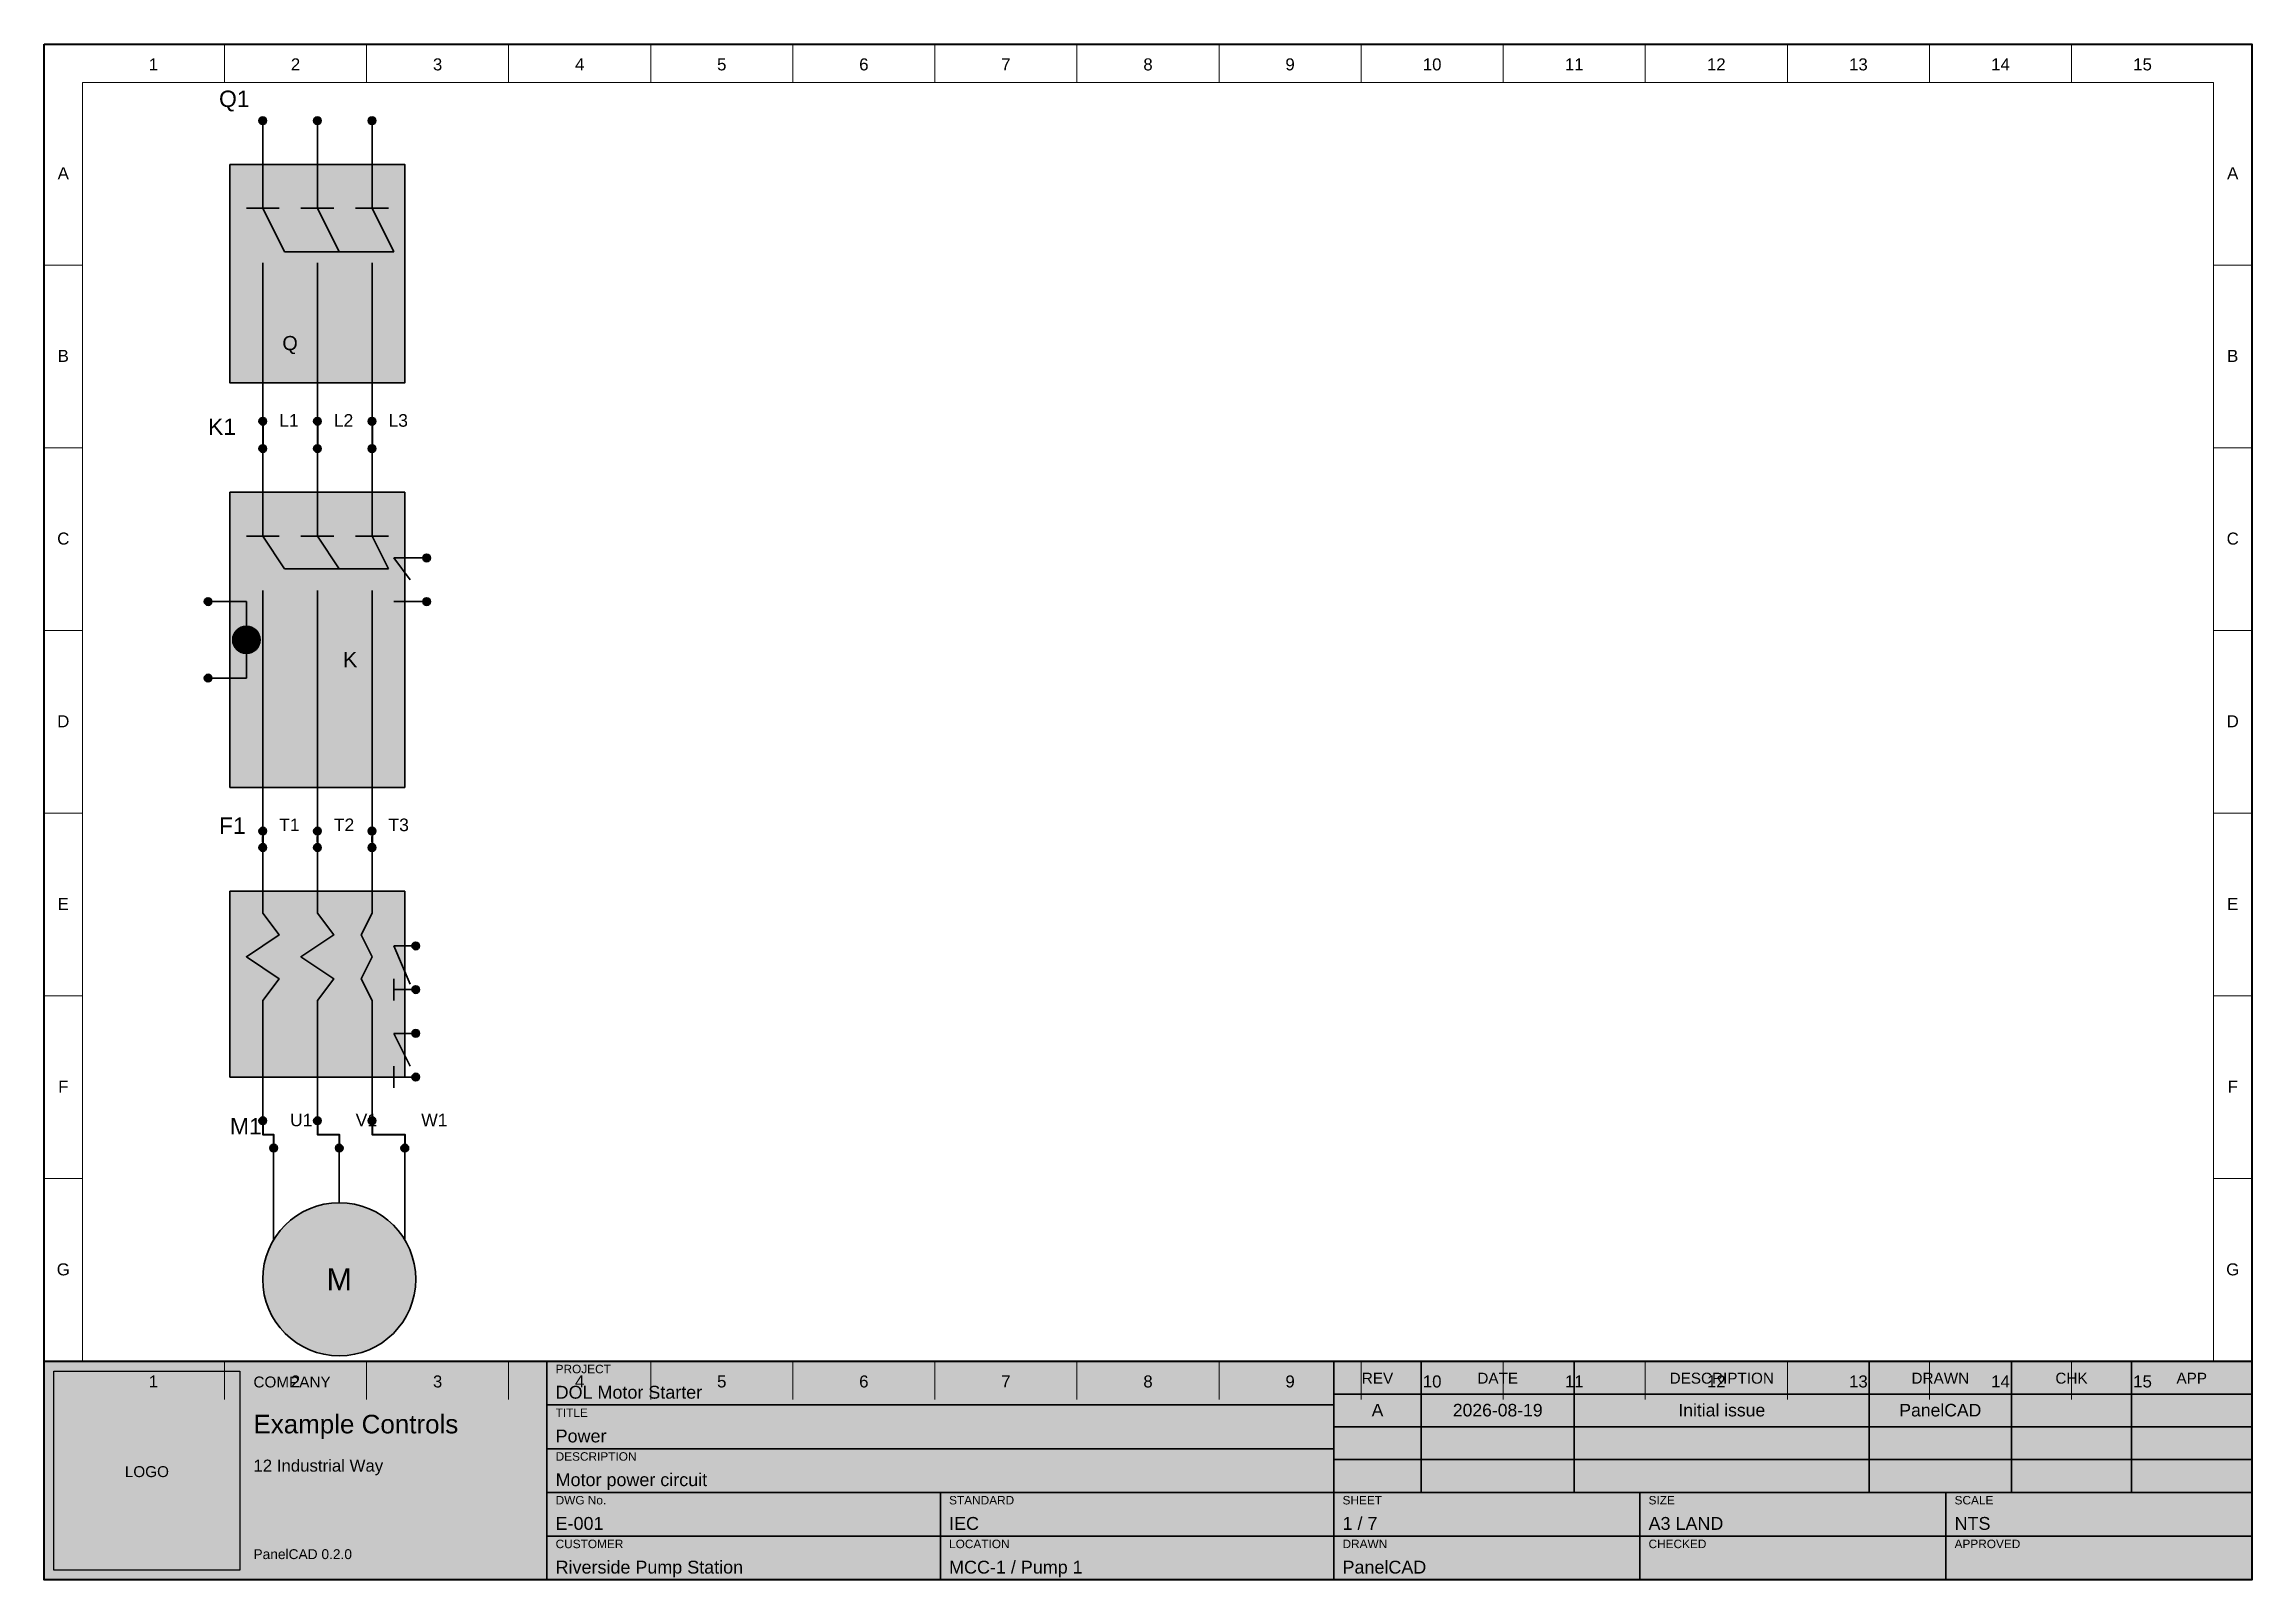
# Model space of a CAD drawing. Header units: millimetres. Extents: x 8 to 412, y 8 to 289.
import ezdxf
from ezdxf.enums import TextEntityAlignment as Align

# ---------------------------------------------------------------- set-up
doc = ezdxf.new("R2010")
doc.units = ezdxf.units.MM
for name, color, linetype in [('DEVICES', 7, 'Continuous'), ('OUTLINE', 8, 'Continuous'), ('TEXT', 7, 'Continuous'), ('TITLEBLOCK', 7, 'Continuous'), ('WIRE_NUMBERS', 3, 'Continuous'), ('WIRES', 5, 'Continuous')]:
    doc.layers.add(name, color=color, linetype=linetype)
doc.styles.add('PANELCAD', font='arial.ttf')

msp = doc.modelspace()

# ---------------------------------------------------------------- hatches: boundary and pattern name
at = {"layer": 'DEVICES', "true_color": 0x111111}
h = msp.add_hatch(color=7, dxfattribs=at)
h.dxf.hatch_style = 1
edge = h.paths.add_edge_path()
edge.add_ellipse((48, 275), major_axis=(0.7, 0), ratio=1, start_angle=0, end_angle=360)
h = msp.add_hatch(color=7, dxfattribs=at)
h.dxf.hatch_style = 1
edge = h.paths.add_edge_path()
edge.add_ellipse((58, 275), major_axis=(0.7, 0), ratio=1, start_angle=0, end_angle=360)
h = msp.add_hatch(color=7, dxfattribs=at)
h.dxf.hatch_style = 1
edge = h.paths.add_edge_path()
edge.add_ellipse((68, 275), major_axis=(0.7, 0), ratio=1, start_angle=0, end_angle=360)
at = {"layer": 'DEVICES', "true_color": 0xf7f4ea}
h = msp.add_hatch(color=7, dxfattribs=at)
h.dxf.hatch_style = 1
h.paths.add_polyline_path([(42, 267), (74, 267), (74, 227), (42, 227)])
at = {"layer": 'DEVICES', "true_color": 0x111111}
h = msp.add_hatch(color=7, dxfattribs=at)
h.dxf.hatch_style = 1
edge = h.paths.add_edge_path()
edge.add_ellipse((48, 220), major_axis=(0.7, 0), ratio=1, start_angle=0, end_angle=360)
h = msp.add_hatch(color=7, dxfattribs=at)
h.dxf.hatch_style = 1
edge = h.paths.add_edge_path()
edge.add_ellipse((58, 220), major_axis=(0.7, 0), ratio=1, start_angle=0, end_angle=360)
h = msp.add_hatch(color=7, dxfattribs=at)
h.dxf.hatch_style = 1
edge = h.paths.add_edge_path()
edge.add_ellipse((68, 220), major_axis=(0.7, 0), ratio=1, start_angle=0, end_angle=360)
h = msp.add_hatch(color=7, dxfattribs=at)
h.dxf.hatch_style = 1
edge = h.paths.add_edge_path()
edge.add_ellipse((48, 215), major_axis=(0.7, 0), ratio=1, start_angle=0, end_angle=360)
h = msp.add_hatch(color=7, dxfattribs=at)
h.dxf.hatch_style = 1
edge = h.paths.add_edge_path()
edge.add_ellipse((58, 215), major_axis=(0.7, 0), ratio=1, start_angle=0, end_angle=360)
h = msp.add_hatch(color=7, dxfattribs=at)
h.dxf.hatch_style = 1
edge = h.paths.add_edge_path()
edge.add_ellipse((68, 215), major_axis=(0.7, 0), ratio=1, start_angle=0, end_angle=360)
at = {"layer": 'DEVICES', "true_color": 0xf7f4ea}
h = msp.add_hatch(color=7, dxfattribs=at)
h.dxf.hatch_style = 1
h.paths.add_polyline_path([(42, 207), (74, 207), (74, 153), (42, 153)])
at = {"layer": 'DEVICES', "true_color": 0x111111}
h = msp.add_hatch(color=7, dxfattribs=at)
h.dxf.hatch_style = 1
edge = h.paths.add_edge_path()
edge.add_ellipse((78, 195), major_axis=(0.7, 0), ratio=1, start_angle=0, end_angle=360)
h = msp.add_hatch(color=7, dxfattribs=at)
h.dxf.hatch_style = 1
edge = h.paths.add_edge_path()
edge.add_ellipse((38, 187), major_axis=(0.7, 0), ratio=1, start_angle=0, end_angle=360)
h = msp.add_hatch(color=7, dxfattribs=at)
h.dxf.hatch_style = 1
edge = h.paths.add_edge_path()
edge.add_ellipse((78, 187), major_axis=(0.7, 0), ratio=1, start_angle=0, end_angle=360)
at = {"layer": 'DEVICES', "true_color": 0xf7f4ea}
h = msp.add_hatch(color=7, dxfattribs=at)
h.dxf.hatch_style = 1
edge = h.paths.add_edge_path()
edge.add_ellipse((45, 180), major_axis=(2.5, 0), ratio=1, start_angle=0, end_angle=360)
at = {"layer": 'DEVICES', "true_color": 0x111111}
h = msp.add_hatch(color=7, dxfattribs=at)
h.dxf.hatch_style = 1
edge = h.paths.add_edge_path()
edge.add_ellipse((38, 173), major_axis=(0.7, 0), ratio=1, start_angle=0, end_angle=360)
h = msp.add_hatch(color=7, dxfattribs=at)
h.dxf.hatch_style = 1
edge = h.paths.add_edge_path()
edge.add_ellipse((48, 145), major_axis=(0.7, 0), ratio=1, start_angle=0, end_angle=360)
h = msp.add_hatch(color=7, dxfattribs=at)
h.dxf.hatch_style = 1
edge = h.paths.add_edge_path()
edge.add_ellipse((58, 145), major_axis=(0.7, 0), ratio=1, start_angle=0, end_angle=360)
h = msp.add_hatch(color=7, dxfattribs=at)
h.dxf.hatch_style = 1
edge = h.paths.add_edge_path()
edge.add_ellipse((68, 145), major_axis=(0.7, 0), ratio=1, start_angle=0, end_angle=360)
h = msp.add_hatch(color=7, dxfattribs=at)
h.dxf.hatch_style = 1
edge = h.paths.add_edge_path()
edge.add_ellipse((48, 142), major_axis=(0.7, 0), ratio=1, start_angle=0, end_angle=360)
h = msp.add_hatch(color=7, dxfattribs=at)
h.dxf.hatch_style = 1
edge = h.paths.add_edge_path()
edge.add_ellipse((58, 142), major_axis=(0.7, 0), ratio=1, start_angle=0, end_angle=360)
h = msp.add_hatch(color=7, dxfattribs=at)
h.dxf.hatch_style = 1
edge = h.paths.add_edge_path()
edge.add_ellipse((68, 142), major_axis=(0.7, 0), ratio=1, start_angle=0, end_angle=360)
at = {"layer": 'DEVICES', "true_color": 0xf7f4ea}
h = msp.add_hatch(color=7, dxfattribs=at)
h.dxf.hatch_style = 1
h.paths.add_polyline_path([(42, 134), (74, 134), (74, 100), (42, 100)])
at = {"layer": 'DEVICES', "true_color": 0x111111}
h = msp.add_hatch(color=7, dxfattribs=at)
h.dxf.hatch_style = 1
edge = h.paths.add_edge_path()
edge.add_ellipse((76, 124), major_axis=(0.7, 0), ratio=1, start_angle=0, end_angle=360)
h = msp.add_hatch(color=7, dxfattribs=at)
h.dxf.hatch_style = 1
edge = h.paths.add_edge_path()
edge.add_ellipse((76, 116), major_axis=(0.7, 0), ratio=1, start_angle=0, end_angle=360)
h = msp.add_hatch(color=7, dxfattribs=at)
h.dxf.hatch_style = 1
edge = h.paths.add_edge_path()
edge.add_ellipse((76, 108), major_axis=(0.7, 0), ratio=1, start_angle=0, end_angle=360)
h = msp.add_hatch(color=7, dxfattribs=at)
h.dxf.hatch_style = 1
edge = h.paths.add_edge_path()
edge.add_ellipse((76, 100), major_axis=(0.7, 0), ratio=1, start_angle=0, end_angle=360)
h = msp.add_hatch(color=7, dxfattribs=at)
h.dxf.hatch_style = 1
edge = h.paths.add_edge_path()
edge.add_ellipse((48, 92), major_axis=(0.7, 0), ratio=1, start_angle=0, end_angle=360)
h = msp.add_hatch(color=7, dxfattribs=at)
h.dxf.hatch_style = 1
edge = h.paths.add_edge_path()
edge.add_ellipse((58, 92), major_axis=(0.7, 0), ratio=1, start_angle=0, end_angle=360)
h = msp.add_hatch(color=7, dxfattribs=at)
h.dxf.hatch_style = 1
edge = h.paths.add_edge_path()
edge.add_ellipse((68, 92), major_axis=(0.7, 0), ratio=1, start_angle=0, end_angle=360)
h = msp.add_hatch(color=7, dxfattribs=at)
h.dxf.hatch_style = 1
edge = h.paths.add_edge_path()
edge.add_ellipse((50, 87), major_axis=(0.7, 0), ratio=1, start_angle=0, end_angle=360)
h = msp.add_hatch(color=7, dxfattribs=at)
h.dxf.hatch_style = 1
edge = h.paths.add_edge_path()
edge.add_ellipse((62, 87), major_axis=(0.7, 0), ratio=1, start_angle=0, end_angle=360)
h = msp.add_hatch(color=7, dxfattribs=at)
h.dxf.hatch_style = 1
edge = h.paths.add_edge_path()
edge.add_ellipse((74, 87), major_axis=(0.7, 0), ratio=1, start_angle=0, end_angle=360)
at = {"layer": 'DEVICES', "true_color": 0xf7f4ea}
h = msp.add_hatch(color=7, dxfattribs=at)
h.dxf.hatch_style = 1
edge = h.paths.add_edge_path()
edge.add_ellipse((62, 63), major_axis=(14, 0), ratio=1, start_angle=0, end_angle=360)
at = {"layer": 'TITLEBLOCK', "true_color": 0xf7f4ea}
h = msp.add_hatch(color=7, dxfattribs=at)
h.dxf.hatch_style = 1
h.paths.add_polyline_path([(8, 48), (412, 48), (412, 8), (8, 8)])
h = msp.add_hatch(color=7, dxfattribs=at)
h.dxf.hatch_style = 1
h.paths.add_polyline_path([(8, 48), (100, 48), (100, 8), (8, 8)])
at = {"layer": 'TITLEBLOCK', "true_color": 0xfbfaf3}
h = msp.add_hatch(color=7, dxfattribs=at)
h.dxf.hatch_style = 1
h.paths.add_polyline_path([(9.8, 46.2), (43.8, 46.2), (43.8, 9.8), (9.8, 9.8)])
at = {"layer": 'TITLEBLOCK', "true_color": 0xf7f4ea}
h = msp.add_hatch(color=7, dxfattribs=at)
h.dxf.hatch_style = 1
h.paths.add_polyline_path([(100, 48), (244, 48), (244, 8), (100, 8)])
at = {"layer": 'TITLEBLOCK', "true_color": 0xfbfaf3}
h = msp.add_hatch(color=7, dxfattribs=at)
h.dxf.hatch_style = 1
h.paths.add_polyline_path([(100, 48), (244, 48), (244, 40), (100, 40)])
at = {"layer": 'TITLEBLOCK', "true_color": 0xf7f4ea}
h = msp.add_hatch(color=7, dxfattribs=at)
h.dxf.hatch_style = 1
h.paths.add_polyline_path([(244, 48), (412, 48), (412, 8), (244, 8)])
at = {"layer": 'TITLEBLOCK', "true_color": 0xece8dc}
h = msp.add_hatch(color=7, dxfattribs=at)
h.dxf.hatch_style = 1
h.paths.add_polyline_path([(244, 48), (260, 48), (260, 42), (244, 42)])
h = msp.add_hatch(color=7, dxfattribs=at)
h.dxf.hatch_style = 1
h.paths.add_polyline_path([(260, 48), (288, 48), (288, 42), (260, 42)])
h = msp.add_hatch(color=7, dxfattribs=at)
h.dxf.hatch_style = 1
h.paths.add_polyline_path([(288, 48), (342, 48), (342, 42), (288, 42)])
h = msp.add_hatch(color=7, dxfattribs=at)
h.dxf.hatch_style = 1
h.paths.add_polyline_path([(342, 48), (368, 48), (368, 42), (342, 42)])
h = msp.add_hatch(color=7, dxfattribs=at)
h.dxf.hatch_style = 1
h.paths.add_polyline_path([(368, 48), (390, 48), (390, 42), (368, 42)])
h = msp.add_hatch(color=7, dxfattribs=at)
h.dxf.hatch_style = 1
h.paths.add_polyline_path([(390, 48), (412, 48), (412, 42), (390, 42)])
at = {"layer": 'TITLEBLOCK', "true_color": 0xfbfaf3}
h = msp.add_hatch(color=7, dxfattribs=at)
h.dxf.hatch_style = 1
h.paths.add_polyline_path([(244, 42), (260, 42), (260, 36), (244, 36)])
h = msp.add_hatch(color=7, dxfattribs=at)
h.dxf.hatch_style = 1
h.paths.add_polyline_path([(260, 42), (288, 42), (288, 36), (260, 36)])
h = msp.add_hatch(color=7, dxfattribs=at)
h.dxf.hatch_style = 1
h.paths.add_polyline_path([(288, 42), (342, 42), (342, 36), (288, 36)])
h = msp.add_hatch(color=7, dxfattribs=at)
h.dxf.hatch_style = 1
h.paths.add_polyline_path([(342, 42), (368, 42), (368, 36), (342, 36)])
h = msp.add_hatch(color=7, dxfattribs=at)
h.dxf.hatch_style = 1
h.paths.add_polyline_path([(368, 42), (390, 42), (390, 36), (368, 36)])
h = msp.add_hatch(color=7, dxfattribs=at)
h.dxf.hatch_style = 1
h.paths.add_polyline_path([(390, 42), (412, 42), (412, 36), (390, 36)])
h = msp.add_hatch(color=7, dxfattribs=at)
h.dxf.hatch_style = 1
h.paths.add_polyline_path([(100, 40), (244, 40), (244, 32), (100, 32)])
h = msp.add_hatch(color=7, dxfattribs=at)
h.dxf.hatch_style = 1
h.paths.add_polyline_path([(244, 36), (260, 36), (260, 30), (244, 30)])
h = msp.add_hatch(color=7, dxfattribs=at)
h.dxf.hatch_style = 1
h.paths.add_polyline_path([(260, 36), (288, 36), (288, 30), (260, 30)])
h = msp.add_hatch(color=7, dxfattribs=at)
h.dxf.hatch_style = 1
h.paths.add_polyline_path([(288, 36), (342, 36), (342, 30), (288, 30)])
h = msp.add_hatch(color=7, dxfattribs=at)
h.dxf.hatch_style = 1
h.paths.add_polyline_path([(342, 36), (368, 36), (368, 30), (342, 30)])
h = msp.add_hatch(color=7, dxfattribs=at)
h.dxf.hatch_style = 1
h.paths.add_polyline_path([(368, 36), (390, 36), (390, 30), (368, 30)])
h = msp.add_hatch(color=7, dxfattribs=at)
h.dxf.hatch_style = 1
h.paths.add_polyline_path([(390, 36), (412, 36), (412, 30), (390, 30)])
h = msp.add_hatch(color=7, dxfattribs=at)
h.dxf.hatch_style = 1
h.paths.add_polyline_path([(100, 32), (244, 32), (244, 24), (100, 24)])
h = msp.add_hatch(color=7, dxfattribs=at)
h.dxf.hatch_style = 1
h.paths.add_polyline_path([(244, 30), (260, 30), (260, 24), (244, 24)])
h = msp.add_hatch(color=7, dxfattribs=at)
h.dxf.hatch_style = 1
h.paths.add_polyline_path([(260, 30), (288, 30), (288, 24), (260, 24)])
h = msp.add_hatch(color=7, dxfattribs=at)
h.dxf.hatch_style = 1
h.paths.add_polyline_path([(288, 30), (342, 30), (342, 24), (288, 24)])
h = msp.add_hatch(color=7, dxfattribs=at)
h.dxf.hatch_style = 1
h.paths.add_polyline_path([(342, 30), (368, 30), (368, 24), (342, 24)])
h = msp.add_hatch(color=7, dxfattribs=at)
h.dxf.hatch_style = 1
h.paths.add_polyline_path([(368, 30), (390, 30), (390, 24), (368, 24)])
h = msp.add_hatch(color=7, dxfattribs=at)
h.dxf.hatch_style = 1
h.paths.add_polyline_path([(390, 30), (412, 30), (412, 24), (390, 24)])
h = msp.add_hatch(color=7, dxfattribs=at)
h.dxf.hatch_style = 1
h.paths.add_polyline_path([(100, 24), (172, 24), (172, 16), (100, 16)])
h = msp.add_hatch(color=7, dxfattribs=at)
h.dxf.hatch_style = 1
h.paths.add_polyline_path([(172, 24), (244, 24), (244, 16), (172, 16)])
h = msp.add_hatch(color=7, dxfattribs=at)
h.dxf.hatch_style = 1
h.paths.add_polyline_path([(244, 24), (300, 24), (300, 16), (244, 16)])
h = msp.add_hatch(color=7, dxfattribs=at)
h.dxf.hatch_style = 1
h.paths.add_polyline_path([(300, 24), (356, 24), (356, 16), (300, 16)])
h = msp.add_hatch(color=7, dxfattribs=at)
h.dxf.hatch_style = 1
h.paths.add_polyline_path([(356, 24), (412, 24), (412, 16), (356, 16)])
h = msp.add_hatch(color=7, dxfattribs=at)
h.dxf.hatch_style = 1
h.paths.add_polyline_path([(100, 16), (172, 16), (172, 8), (100, 8)])
h = msp.add_hatch(color=7, dxfattribs=at)
h.dxf.hatch_style = 1
h.paths.add_polyline_path([(172, 16), (244, 16), (244, 8), (172, 8)])
h = msp.add_hatch(color=7, dxfattribs=at)
h.dxf.hatch_style = 1
h.paths.add_polyline_path([(244, 16), (300, 16), (300, 8), (244, 8)])
h = msp.add_hatch(color=7, dxfattribs=at)
h.dxf.hatch_style = 1
h.paths.add_polyline_path([(300, 16), (356, 16), (356, 8), (300, 8)])
h = msp.add_hatch(color=7, dxfattribs=at)
h.dxf.hatch_style = 1
h.paths.add_polyline_path([(356, 16), (412, 16), (412, 8), (356, 8)])

# ---------------------------------------------------------------- linework, layer by layer
at = {"layer": 'DEVICES', "lineweight": 35, "true_color": 0x111111}
for p, q in [((48, 275), (48, 259)), ((58, 275), (58, 259)), ((68, 275), (68, 259)), ((45, 259), (51, 259)), ((48, 259), (52, 251)), ((55, 259), (61, 259)), ((58, 259), (62, 251)), ((65, 259), (71, 259)), ((68, 259), (72, 251)), ((52, 251), (72, 251)), ((48, 249), (48, 220)), ((58, 249), (58, 220)), ((68, 249), (68, 220)), ((48, 215), (48, 199)), ((58, 215), (58, 199)), ((68, 215), (68, 199)), ((45, 199), (51, 199)), ((48, 199), (52, 193)), ((55, 199), (61, 199)), ((58, 199), (62, 193)), ((65, 199), (71, 199)), ((68, 199), (71, 193)), ((72, 195), (78, 195)), ((72, 195), (75, 191)), ((52, 193), (71, 193)), ((38, 187), (45, 187)), ((45, 187), (45, 182.5)), ((48, 189), (48, 145)), ((58, 189), (58, 145)), ((68, 189), (68, 145)), ((72, 187), (78, 187)), ((45, 177.5), (45, 173)), ((38, 173), (45, 173)), ((48, 142), (48, 130)), ((58, 142), (58, 130)), ((68, 142), (68, 130)), ((76, 124), (72, 124)), ((72, 124), (75, 117)), ((72, 118), (72, 114)), ((48, 114), (48, 92)), ((58, 114), (58, 92)), ((68, 114), (68, 92)), ((72, 116), (76, 116)), ((76, 108), (72, 108)), ((72, 108), (75, 102)), ((72, 102), (72, 98)), ((72, 100), (76, 100)), ((50, 87), (50, 70.2)), ((62, 87), (62, 77)), ((74, 87), (74, 70.2))]:
    msp.add_line(p, q, dxfattribs=at)
for points in [[(42, 267), (74, 267), (74, 227), (42, 227)], [(42, 207), (74, 207), (74, 153), (42, 153)], [(42, 134), (74, 134), (74, 100), (42, 100)]]:
    msp.add_lwpolyline(points, close=True, dxfattribs=at)
for points in [[(48, 130), (51, 126), (45, 122), (51, 118), (48, 114)], [(58, 130), (61, 126), (55, 122), (61, 118), (58, 114)], [(68, 130), (66, 126), (68, 122), (66, 118), (68, 114)]]:
    msp.add_lwpolyline(points, dxfattribs=at)
for centre, radius in [((48, 275), 0.7), ((58, 275), 0.7), ((68, 275), 0.7), ((48, 220), 0.7), ((58, 220), 0.7), ((68, 220), 0.7), ((48, 215), 0.7), ((58, 215), 0.7), ((68, 215), 0.7), ((78, 195), 0.7), ((38, 187), 0.7), ((78, 187), 0.7), ((45, 180), 2.5), ((38, 173), 0.7), ((48, 145), 0.7), ((58, 145), 0.7), ((68, 145), 0.7), ((48, 142), 0.7), ((58, 142), 0.7), ((68, 142), 0.7), ((76, 124), 0.7), ((76, 116), 0.7), ((76, 108), 0.7), ((76, 100), 0.7), ((48, 92), 0.7), ((58, 92), 0.7), ((68, 92), 0.7), ((50, 87), 0.7), ((62, 87), 0.7), ((74, 87), 0.7), ((62, 63), 14)]:
    msp.add_circle(centre, radius, dxfattribs=at)
at = {"layer": 'OUTLINE', "lineweight": 18, "true_color": 0xb5b09f}
for p, q in [((41, 289), (41, 282)), ((67, 289), (67, 282)), ((93, 289), (93, 282)), ((119, 289), (119, 282)), ((145, 289), (145, 282)), ((171, 289), (171, 282)), ((197, 289), (197, 282)), ((223, 289), (223, 282)), ((249, 289), (249, 282)), ((275, 289), (275, 282)), ((301, 289), (301, 282)), ((327, 289), (327, 282)), ((353, 289), (353, 282)), ((379, 289), (379, 282)), ((8, 248.57), (15, 248.57)), ((405, 248.57), (412, 248.57)), ((8, 215.14), (15, 215.14)), ((405, 215.14), (412, 215.14)), ((8, 181.71), (15, 181.71)), ((405, 181.71), (412, 181.71)), ((8, 148.29), (15, 148.29)), ((405, 148.29), (412, 148.29)), ((8, 114.86), (15, 114.86)), ((405, 114.86), (412, 114.86)), ((8, 81.43), (15, 81.43)), ((405, 81.43), (412, 81.43)), ((41, 48), (41, 41)), ((67, 48), (67, 41)), ((93, 48), (93, 41)), ((119, 48), (119, 41)), ((145, 48), (145, 41)), ((171, 48), (171, 41)), ((197, 48), (197, 41)), ((223, 48), (223, 41)), ((249, 48), (249, 41)), ((275, 48), (275, 41)), ((301, 48), (301, 41)), ((327, 48), (327, 41)), ((353, 48), (353, 41)), ((379, 48), (379, 41))]:
    msp.add_line(p, q, dxfattribs=at)
at = {"layer": 'OUTLINE', "lineweight": 40, "true_color": 0x1a1a1a}
msp.add_lwpolyline([(8, 289), (412, 289), (412, 8), (8, 8)], close=True, dxfattribs=at)
at = {"layer": 'OUTLINE', "lineweight": 20, "true_color": 0x888888}
msp.add_lwpolyline([(15, 282), (405, 282), (405, 48), (15, 48)], close=True, dxfattribs=at)
at = {"layer": 'TITLEBLOCK', "lineweight": 40, "true_color": 0x2a2a2a}
msp.add_lwpolyline([(8, 48), (412, 48), (412, 8), (8, 8)], close=True, dxfattribs=at)
at = {"layer": 'TITLEBLOCK', "lineweight": 30, "true_color": 0x2a2a2a}
for points in [[(8, 48), (100, 48), (100, 8), (8, 8)], [(100, 48), (244, 48), (244, 8), (100, 8)], [(100, 48), (244, 48), (244, 40), (100, 40)], [(244, 48), (412, 48), (412, 8), (244, 8)], [(244, 48), (260, 48), (260, 42), (244, 42)], [(260, 48), (288, 48), (288, 42), (260, 42)], [(288, 48), (342, 48), (342, 42), (288, 42)], [(342, 48), (368, 48), (368, 42), (342, 42)], [(368, 48), (390, 48), (390, 42), (368, 42)], [(390, 48), (412, 48), (412, 42), (390, 42)], [(244, 42), (260, 42), (260, 36), (244, 36)], [(260, 42), (288, 42), (288, 36), (260, 36)], [(288, 42), (342, 42), (342, 36), (288, 36)], [(342, 42), (368, 42), (368, 36), (342, 36)], [(368, 42), (390, 42), (390, 36), (368, 36)], [(390, 42), (412, 42), (412, 36), (390, 36)], [(100, 40), (244, 40), (244, 32), (100, 32)], [(244, 36), (260, 36), (260, 30), (244, 30)], [(260, 36), (288, 36), (288, 30), (260, 30)], [(288, 36), (342, 36), (342, 30), (288, 30)], [(342, 36), (368, 36), (368, 30), (342, 30)], [(368, 36), (390, 36), (390, 30), (368, 30)], [(390, 36), (412, 36), (412, 30), (390, 30)], [(100, 32), (244, 32), (244, 24), (100, 24)], [(244, 30), (260, 30), (260, 24), (244, 24)], [(260, 30), (288, 30), (288, 24), (260, 24)], [(288, 30), (342, 30), (342, 24), (288, 24)], [(342, 30), (368, 30), (368, 24), (342, 24)], [(368, 30), (390, 30), (390, 24), (368, 24)], [(390, 30), (412, 30), (412, 24), (390, 24)], [(100, 24), (172, 24), (172, 16), (100, 16)], [(172, 24), (244, 24), (244, 16), (172, 16)], [(244, 24), (300, 24), (300, 16), (244, 16)], [(300, 24), (356, 24), (356, 16), (300, 16)], [(356, 24), (412, 24), (412, 16), (356, 16)], [(100, 16), (172, 16), (172, 8), (100, 8)], [(172, 16), (244, 16), (244, 8), (172, 8)], [(244, 16), (300, 16), (300, 8), (244, 8)], [(300, 16), (356, 16), (356, 8), (300, 8)], [(356, 16), (412, 16), (412, 8), (356, 8)]]:
    msp.add_lwpolyline(points, close=True, dxfattribs=at)
at = {"layer": 'TITLEBLOCK', "lineweight": 25, "true_color": 0x8a8678}
msp.add_lwpolyline([(9.8, 46.2), (43.8, 46.2), (43.8, 9.8), (9.8, 9.8)], close=True, dxfattribs=at)
at = {"layer": 'WIRE_NUMBERS', "lineweight": 40, "true_color": 0x0b4ea2}
for points in [[(58, 220), (58, 218), (58, 217.5), (58, 217), (58, 215)], [(68, 220), (68, 218), (68, 217.5), (68, 217), (68, 215)], [(48, 145), (48, 143), (48, 143.5), (48, 144), (48, 142)], [(58, 145), (58, 143), (58, 143.5), (58, 144), (58, 142)], [(68, 145), (68, 143), (68, 143.5), (68, 144), (68, 142)], [(48, 92), (48, 90), (48, 89.5), (50, 89.5), (50, 89), (50, 87)], [(58, 92), (58, 90), (58, 89.5), (62, 89.5), (62, 89), (62, 87)], [(68, 92), (68, 90), (68, 89.5), (74, 89.5), (74, 89), (74, 87)]]:
    msp.add_lwpolyline(points, dxfattribs=at)
at = {"layer": 'WIRES', "lineweight": 40, "true_color": 0x0b4ea2}
msp.add_lwpolyline([(48, 220), (48, 218), (48, 217.5), (48, 217), (48, 215)], dxfattribs=at)

# ---------------------------------------------------------------- texts
at = {"layer": 'TEXT', "lineweight": 35, "true_color": 0x111111, "style": 'PANELCAD'}
for s, p in [('Q1', (40, 277.5)), ('K1', (38, 217.5)), ('F1', (40, 144.5)), ('M1', (42, 89.5))]:
    msp.add_text(s, height=3, dxfattribs=at).set_placement(p)
for s, height, p in [('Q', 2.6, (53, 233)), ('K', 2.8, (64, 175)), ('M', 4, (62, 61))]:
    msp.add_text(s, height=height, dxfattribs=at).set_placement(p, align=Align.CENTER)
at = {"layer": 'TITLEBLOCK', "lineweight": 18, "true_color": 0x111111, "style": 'PANELCAD'}
for s, p in [('1', (28, 284.2)), ('2', (54, 284.2)), ('3', (80, 284.2)), ('4', (106, 284.2)), ('5', (132, 284.2)), ('6', (158, 284.2)), ('7', (184, 284.2)), ('8', (210, 284.2)), ('9', (236, 284.2)), ('10', (262, 284.2)), ('11', (288, 284.2)), ('12', (314, 284.2)), ('13', (340, 284.2)), ('14', (366, 284.2)), ('15', (392, 284.2)), ('A', (11.5, 264.29)), ('A', (408.5, 264.29)), ('B', (11.5, 230.86)), ('B', (408.5, 230.86)), ('C', (11.5, 197.43)), ('C', (408.5, 197.43)), ('D', (11.5, 164)), ('D', (408.5, 164)), ('E', (11.5, 130.57)), ('E', (408.5, 130.57)), ('F', (11.5, 97.14)), ('F', (408.5, 97.14)), ('G', (11.5, 63.71)), ('G', (408.5, 63.71)), ('1', (28, 43.2)), ('2', (54, 43.2)), ('3', (80, 43.2)), ('4', (106, 43.2)), ('5', (132, 43.2)), ('6', (158, 43.2)), ('7', (184, 43.2)), ('8', (210, 43.2)), ('9', (236, 43.2)), ('10', (262, 43.2)), ('11', (288, 43.2)), ('12', (314, 43.2)), ('13', (340, 43.2)), ('14', (366, 43.2)), ('15', (392, 43.2))]:
    msp.add_text(s, height=2.2, dxfattribs=at).set_placement(p, align=Align.CENTER)
at = {"layer": 'TITLEBLOCK', "lineweight": 25, "true_color": 0x111111, "style": 'PANELCAD'}
for s, height, p in [('COMPANY', 2, (46.3, 43.2)), ('Example Controls', 3.4, (46.3, 34.8)), ('12 Industrial Way', 2.2, (46.3, 27.8)), ('PanelCAD 0.2.0', 1.8, (46.3, 11.8))]:
    msp.add_text(s, height=height, dxfattribs=at).set_placement(p)
at = {"layer": 'TITLEBLOCK', "lineweight": 30, "true_color": 0x111111, "style": 'PANELCAD'}
for s, height, p in [('PROJECT', 1.55, (101.6, 45.8)), ('DOL Motor Starter', 2.35, (101.6, 41.15)), ('TITLE', 1.55, (101.6, 37.8)), ('Power', 2.35, (101.6, 33.15)), ('DESCRIPTION', 1.55, (101.6, 29.8)), ('Motor power circuit', 2.35, (101.6, 25.15)), ('DWG No.', 1.55, (101.6, 21.8)), ('STANDARD', 1.55, (173.6, 21.8)), ('SHEET', 1.55, (245.6, 21.8)), ('SIZE', 1.55, (301.6, 21.8)), ('SCALE', 1.55, (357.6, 21.8)), ('E-001', 2.35, (101.6, 17.15)), ('IEC', 2.35, (173.6, 17.15)), ('1 / 7', 2.35, (245.6, 17.15)), ('A3 LAND', 2.35, (301.6, 17.15)), ('NTS', 2.35, (357.6, 17.15)), ('CUSTOMER', 1.55, (101.6, 13.8)), ('LOCATION', 1.55, (173.6, 13.8)), ('DRAWN', 1.55, (245.6, 13.8)), ('CHECKED', 1.55, (301.6, 13.8)), ('APPROVED', 1.55, (357.6, 13.8)), ('Riverside Pump Station', 2.35, (101.6, 9.15)), ('MCC-1 / Pump 1', 2.35, (173.6, 9.15)), ('PanelCAD', 2.35, (245.6, 9.15))]:
    msp.add_text(s, height=height, dxfattribs=at).set_placement(p)
for s, height, p in [('REV', 2, (252, 43.9)), ('DATE', 2, (274, 43.9)), ('DESCRIPTION', 2, (315, 43.9)), ('DRAWN', 2, (355, 43.9)), ('CHK', 2, (379, 43.9)), ('APP', 2, (401, 43.9)), ('A', 2.3, (252, 37.9)), ('2026-08-19', 2.3, (274, 37.9)), ('Initial issue', 2.3, (315, 37.9)), ('PanelCAD', 2.3, (355, 37.9))]:
    msp.add_text(s, height=height, dxfattribs=at).set_placement(p, align=Align.CENTER)
at = {"layer": 'TITLEBLOCK', "lineweight": 25, "true_color": 0x111111, "style": 'PANELCAD'}
msp.add_text('LOGO', height=2, dxfattribs=at).set_placement((26.8, 26.8), align=Align.CENTER)
at = {"layer": 'WIRE_NUMBERS', "lineweight": 40, "true_color": 0x111111, "style": 'PANELCAD'}
for s, p in [('L1', (51, 219)), ('L2', (61, 219)), ('L3', (71, 219)), ('T1', (51, 145)), ('T2', (61, 145)), ('T3', (71, 145)), ('U1', (53, 91)), ('V1', (65, 91)), ('W1', (77, 91))]:
    msp.add_text(s, height=2.3, dxfattribs=at).set_placement(p)

doc.saveas('drawing.dxf')
